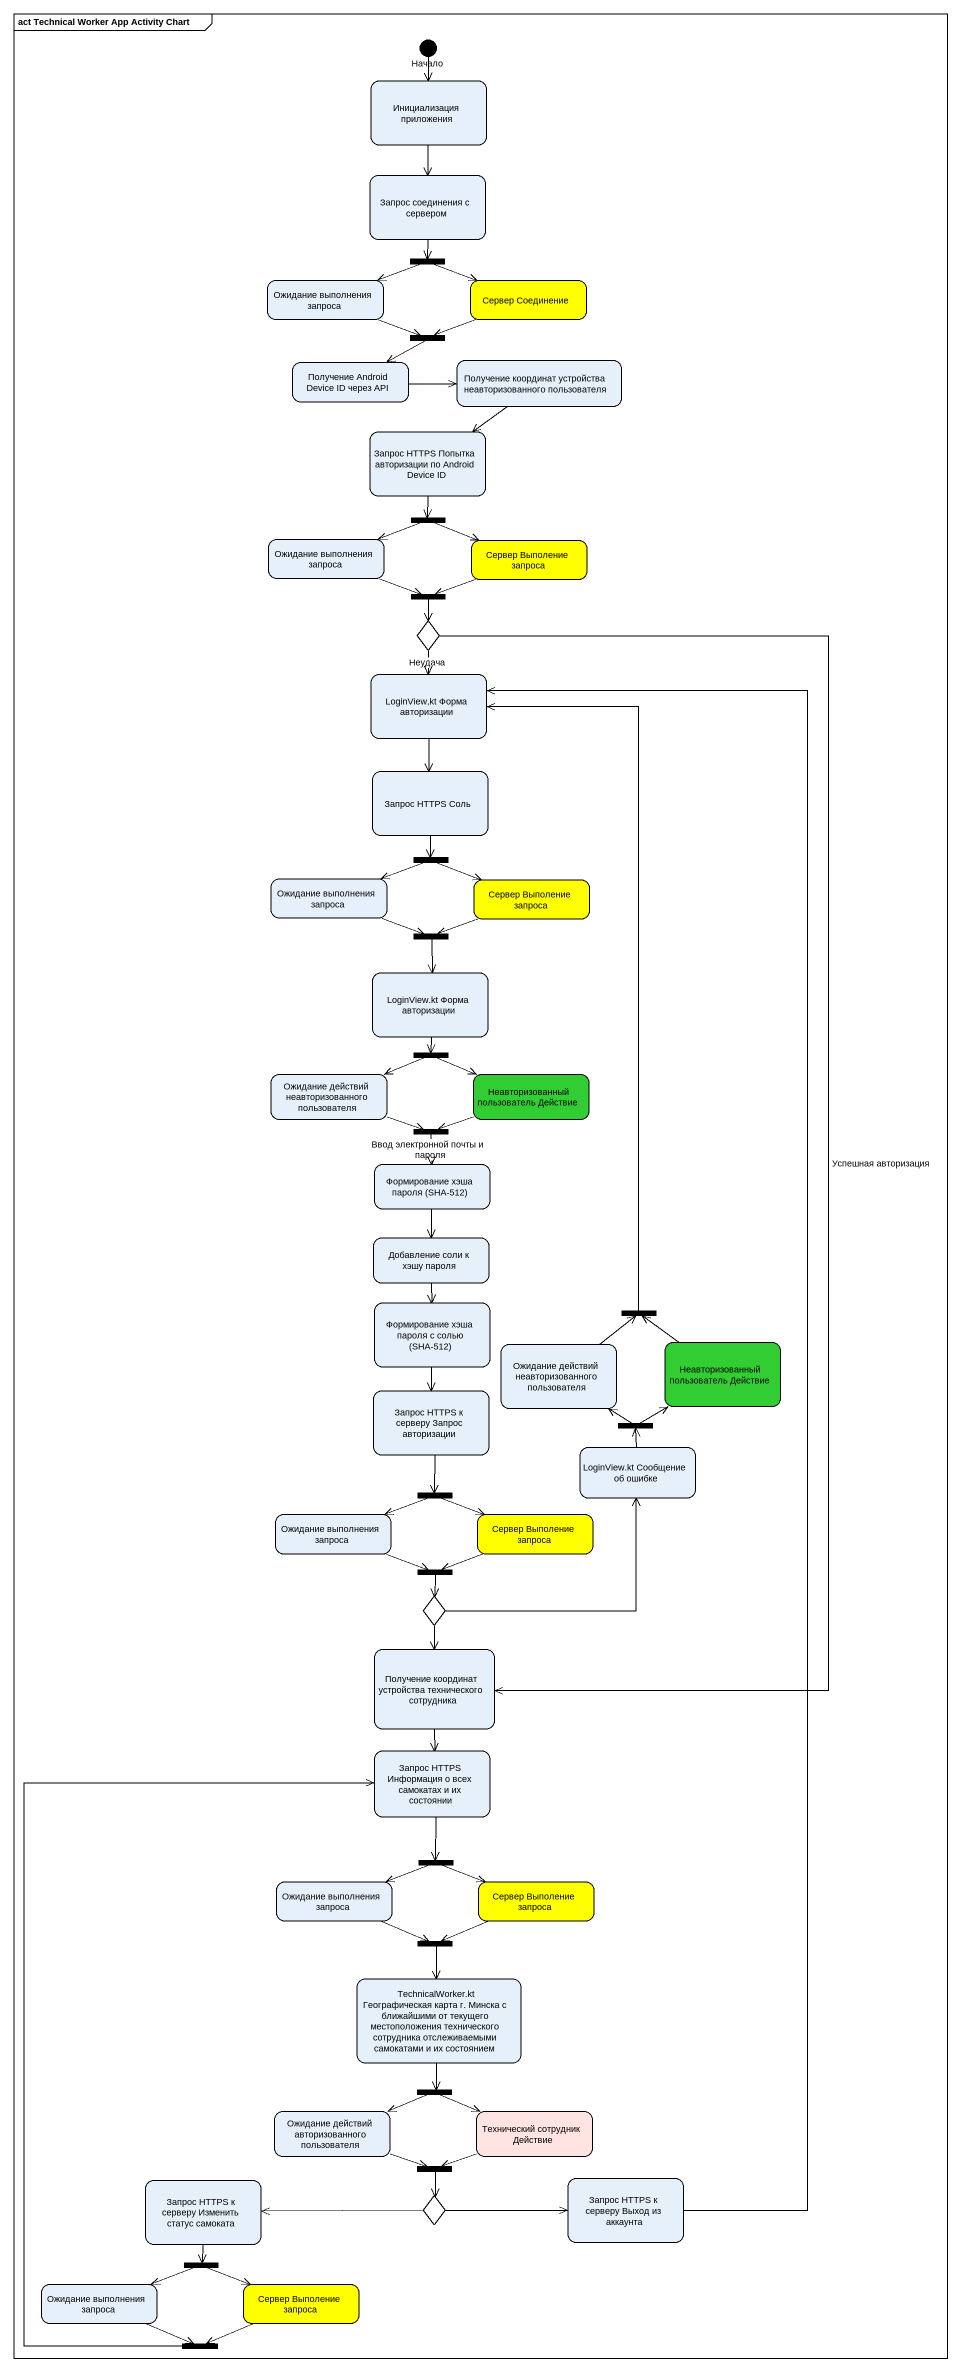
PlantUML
@startuml
mainframe act Technical Worker App Activity Chart
hide empty description
state Начало <<start>>
state "Инициализация приложения" as Инициализация_приложения
state "Запрос соединения с сервером" as Запрос_соединения_с_сервером
state "Ожидание выполнения запроса" as Ожидание_выполнения_запроса
state fork1 <<fork>>
state "Сервер Соединение" as Сервер_Соединение #FFFF00
state "Получение Android Device ID через API" as Получение_Android_Device_ID
state fork2 <<join>>
state "Получение координат устройства неавторизованного пользователя" as Получение_координат
state "Запрос HTTPS Попытка авторизации по Android Device ID" as Запрос_HTTPS_Попытка
state fork3 <<fork>>
state "Ожидание выполнения запроса" as Ожидание_выполнения_запроса_2
state "Сервер Выполение запроса" as Сервер_Выполение_запроса #FFFF00
state fork4 <<join>>
state choice1 <<choice>>
state "LoginView,kt Форма авторизации" as LoginView_kt_Форма
state "Запрос HTTPS Соль" as Запрос_HTTPS_Соль
state fork5 <<fork>>
state "Ожидание выполнения запроса" as Ожидание_выполнения_запроса_3
state "Сервер Выполение запроса" as Сервер_Выполение_запроса_2 #FFFF00
state fork6 <<join>>
state "LoginView.kt Форма авторизации" as LoginView_kt_Форма_2
state fork7 <<fork>>
state "Ожидание действий неавторизованного пользователя" as Ожидание_действий
state "Неавторизованный пользователь Действие" as Неавторизованный #32CD32
state fork8 <<join>>
state "Формирование хэша пароля (SHA-512)" as Формирование_хэша_пароля
state "Добавление соли к хэшу пароля" as Добавление_соли_к_хэшу
state "Формирование хэша пароля с солью (SHA-512)" as Формирование_хэша_пароля_с
state fork9 <<join>>
state "Ожидание действий неавторизованного пользователя" as Ожидание_действий_2
state "Неавторизованный пользователь Действие" as Неавторизованный_2 #32CD32
state "Запрос HTTPS к серверу Запрос авторизации" as Запрос_HTTPS_к_серверу
state "LoginView.kt Сообщение об ошибке" as LoginView_kt_Сообщение_об
state fork10 <<fork>>
state "Ожидание выполнения запроса" as Ожидание_выполнения_запроса_4
state fork11 <<fork>>
state "Сервер Выполение запроса" as Сервер_Выполение_запроса_3 #FFFF00
state fork12 <<join>>
state choice2 <<choice>>
state "Получение координат устройства технического сотрудника" as Получение_координат_2
state "Запрос HTTPS Информация о всех самокатах и их состоянии" as Запрос_HTTPS_Информация_о
state fork13 <<fork>>
state "Ожидание выполнения запроса" as Ожидание_выполнения_запроса_5
state "Сервер Выполение запроса" as Сервер_Выполение_запроса_4 #FFFF00
state fork14 <<join>>
state "TechnicalWorker.kt Географическая карта г. Минска с ближайшими от текущего местоположения технического сотрудника отслеживаемыми самокатами и их состоянием" as TechnicalWorker_kt
state fork15 <<fork>>
state "Ожидание действий авторизованного пользователя" as Ожидание_действий_3
state "Технический сотрудник Действие" as Технический_сотрудник #FFE4E1
state "Запрос HTTPS к серверу Изменить статус самоката" as Запрос_HTTPS_к_серверу_2
state fork16 <<join>>
state "Запрос HTTPS к серверу Выход из аккаунта" as Запрос_HTTPS_к_серверу_3
state choice3 <<choice>>
state "Ожидание выполнения запроса" as Ожидание_выполнения_запроса_6
state fork17 <<fork>>
state "Сервер Выполение запроса" as Сервер_Выполение_запроса_5 #FFFF00
state fork18 <<join>>
Начало --> Инициализация_приложения
Инициализация_приложения --> Запрос_соединения_с_сервером
Запрос_соединения_с_сервером --> fork1
Ожидание_выполнения_запроса -right-> fork2
fork1 -left-> Ожидание_выполнения_запроса
fork1 -right-> Сервер_Соединение
Сервер_Соединение -left-> fork2
Получение_Android_Device_ID -right-> Получение_координат
fork2 -left-> Получение_Android_Device_ID
Получение_координат --> Запрос_HTTPS_Попытка
Запрос_HTTPS_Попытка --> fork3
fork3 -left-> Ожидание_выполнения_запроса_2
fork3 -right-> Сервер_Выполение_запроса
Ожидание_выполнения_запроса_2 -right-> fork4
Сервер_Выполение_запроса -left-> fork4
fork4 --> choice1
choice1 --> LoginView_kt_Форма : Неудача
choice1 --> Получение_координат_2 : Успешная авторизация
LoginView_kt_Форма --> Запрос_HTTPS_Соль
Запрос_HTTPS_Соль --> fork5
fork5 -left-> Ожидание_выполнения_запроса_3
fork5 -right-> Сервер_Выполение_запроса_2
Ожидание_выполнения_запроса_3 -right-> fork6
Сервер_Выполение_запроса_2 -left-> fork6
fork6 --> LoginView_kt_Форма_2
LoginView_kt_Форма_2 --> fork7
fork7 -left-> Ожидание_действий
fork7 -right-> Неавторизованный
Ожидание_действий -right-> fork8
Неавторизованный -left-> fork8
fork8 --> Формирование_хэша_пароля : Ввод электронной почты и пароля
Формирование_хэша_пароля --> Добавление_соли_к_хэшу
Добавление_соли_к_хэшу --> Формирование_хэша_пароля_с
Формирование_хэша_пароля_с --> Запрос_HTTPS_к_серверу
fork9 -up-> LoginView_kt_Форма
Ожидание_действий_2 -up-> fork9
Неавторизованный_2 -up-> fork9
Запрос_HTTPS_к_серверу --> fork11
LoginView_kt_Сообщение_об -up-> fork10
fork10 -up-> Ожидание_действий_2
fork10 -right-> Неавторизованный_2
Ожидание_выполнения_запроса_4 -right-> fork12
fork11 -left-> Ожидание_выполнения_запроса_4
fork11 -right-> Сервер_Выполение_запроса_3
Сервер_Выполение_запроса_3 -left-> fork12
fork12 --> choice2
choice2 -up-> LoginView_kt_Сообщение_об
choice2 --> Получение_координат_2
Получение_координат_2 --> Запрос_HTTPS_Информация_о
Запрос_HTTPS_Информация_о --> fork13
fork13 -left-> Ожидание_выполнения_запроса_5
fork13 -right-> Сервер_Выполение_запроса_4
Ожидание_выполнения_запроса_5 -right-> fork14
Сервер_Выполение_запроса_4 -left-> fork14
fork14 --> TechnicalWorker_kt
TechnicalWorker_kt --> fork15
fork15 -left-> Ожидание_действий_3
fork15 -right-> Технический_сотрудник
Ожидание_действий_3 -right-> fork16
Технический_сотрудник -left-> fork16
Запрос_HTTPS_к_серверу_2 --> fork17
fork16 --> choice3
Запрос_HTTPS_к_серверу_3 -up-> LoginView_kt_Форма
choice3 -left-> Запрос_HTTPS_к_серверу_2
choice3 -right-> Запрос_HTTPS_к_серверу_3
Ожидание_выполнения_запроса_6 -right-> fork18
fork17 -left-> Ожидание_выполнения_запроса_6
fork17 -right-> Сервер_Выполение_запроса_5
Сервер_Выполение_запроса_5 -left-> fork18
fork18 -up-> Запрос_HTTPS_Информация_о
@enduml
